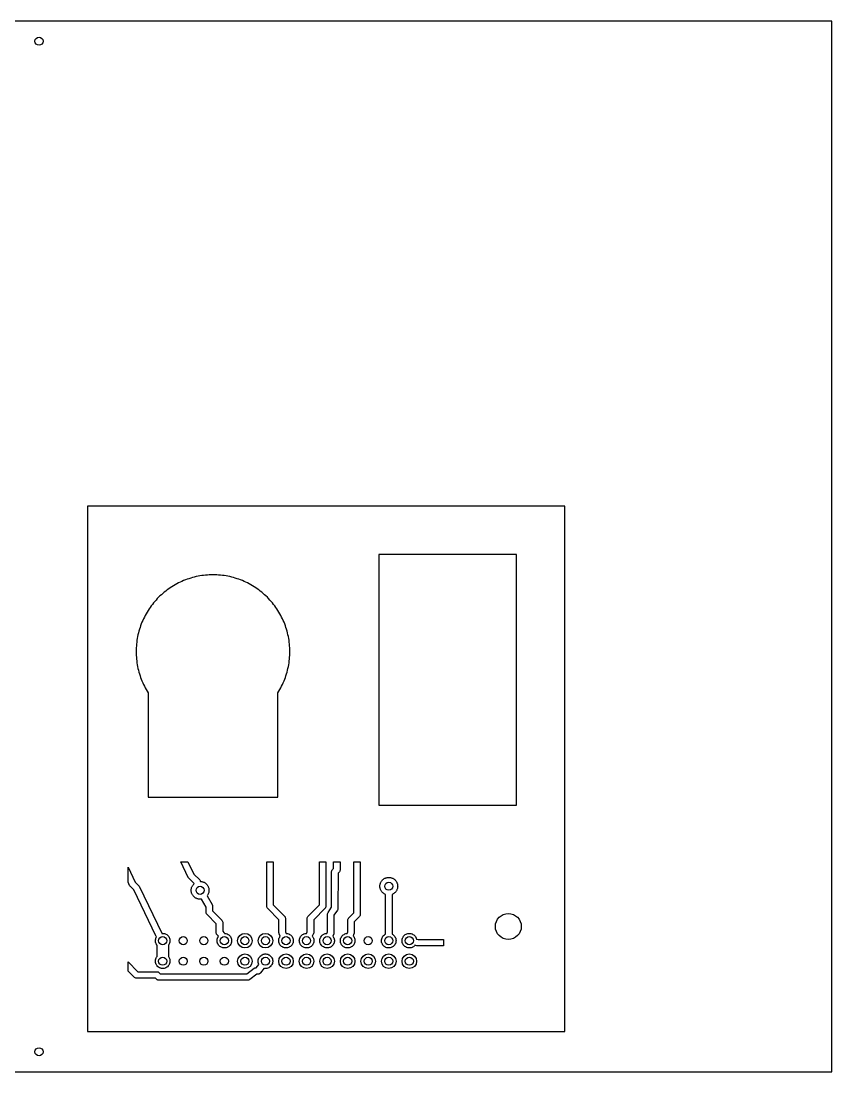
# Model space of a CAD drawing. Header units: millimetres. Extents: x 0 to 250, y 0 to 130.
# Drawn here: x 149.8 to 250, y 0 to 130 of the extents above; entities that cross this region are included whole.
import ezdxf

# ---------------------------------------------------------------- set-up
doc = ezdxf.new("R2010")
doc.units = ezdxf.units.MM
for name, color, linetype in [('0_REF_BLANK_250x130_DO_NOT_CUT', 8, 'Continuous'), ('C1_COUPON_ISOLATE_0.4mm_PROFILE_OUTSIDE_0.12deep', 2, 'Continuous'), ('C2_COUPON_DRILL_1.0mm', 1, 'Continuous'), ('C3_COUPON_DRILL_3.2mm', 6, 'Continuous'), ('C4_COUPON_CUTOUTS_PROFILE_INSIDE_THRU', 4, 'Continuous'), ('C5_COUPON_OUTLINE_PROFILE_OUTSIDE_THRU', 3, 'Continuous')]:
    doc.layers.add(name, color=color, linetype=linetype)

msp = doc.modelspace()

# ---------------------------------------------------------------- linework, layer by layer
at = {"layer": '0_REF_BLANK_250x130_DO_NOT_CUT'}
msp.add_lwpolyline([(0, 0), (250, 0), (250, 130), (0, 130)], close=True, dxfattribs=at)
at = {"layer": 'C1_COUPON_ISOLATE_0.4mm_PROFILE_OUTSIDE_0.12deep'}
for points in [[(171.1309, 24.4848), (171.8592, 23.7538), (171.9028, 23.6886), (171.9196, 23.6531), (171.9328, 23.6161), (171.9432, 23.5717), (172.0486, 23.5636), (172.1196, 23.5519), (172.1897, 23.5355), (172.2586, 23.5146), (172.326, 23.4893), (172.3915, 23.4596), (172.455, 23.4256), (172.5161, 23.3876), (172.5746, 23.3457), (172.6303, 23.3), (172.6828, 23.2508), (172.732, 23.1983), (172.7777, 23.1426), (172.8196, 23.0841), (172.8576, 23.023), (172.8916, 22.9595), (172.9213, 22.894), (172.9466, 22.8266), (172.9675, 22.7577), (172.9839, 22.6876), (172.9956, 22.6166), (173.0026, 22.5449), (173.005, 22.473), (173.0026, 22.4011), (172.9956, 22.3294), (172.9839, 22.2584), (172.9675, 22.1883), (172.9466, 22.1194), (172.9213, 22.052), (172.8916, 21.9865), (172.8576, 21.923), (172.8196, 21.8619), (172.765, 21.7879), (173.396, 20.7008), (173.4151, 20.6633), (173.4303, 20.6241), (173.4412, 20.5835), (173.4478, 20.542), (173.45, 20.5), (173.45, 19.9157), (174.5828, 18.7828), (174.6092, 18.7538), (174.6528, 18.6886), (174.6828, 18.6161), (174.6981, 18.5392), (174.7, 18.5), (174.7, 17.4157), (174.8592, 17.2538), (174.9028, 17.1886), (174.9234, 17.1424), (175.0225, 17.1353), (175.0806, 17.1257), (175.1943, 17.0952), (175.2494, 17.0745), (175.355, 17.0224), (175.4529, 16.957), (175.4984, 16.9197), (175.5817, 16.8364), (175.6533, 16.743), (175.7122, 16.6411), (175.7572, 16.5323), (175.7877, 16.4186), (175.7973, 16.3605), (175.8031, 16.3019), (175.8031, 16.1841), (175.7877, 16.0674), (175.7572, 15.9537), (175.7365, 15.8986), (175.6844, 15.793), (175.619, 15.6951), (175.5817, 15.6496), (175.4984, 15.5663), (175.4529, 15.529), (175.405, 15.4947), (175.3031, 15.4358), (175.2494, 15.4115), (175.1379, 15.3737), (175.0806, 15.3603), (174.9639, 15.3449), (174.8461, 15.3449), (174.7875, 15.3507), (174.7294, 15.3603), (174.6157, 15.3908), (174.5069, 15.4358), (174.455, 15.4636), (174.3571, 15.529), (174.3116, 15.5663), (174.2283, 15.6496), (174.191, 15.6951), (174.1256, 15.793), (174.0735, 15.8986), (174.0528, 15.9537), (174.0223, 16.0674), (174.0069, 16.1841), (174.0069, 16.3019), (174.0223, 16.4186), (174.0528, 16.5323), (174.0735, 16.5874), (174.1256, 16.693), (174.1567, 16.743), (174.1921, 16.7922), (173.9908, 16.9962), (173.9472, 17.0614), (173.9304, 17.0969), (173.9077, 17.172), (173.9, 17.25), (173.9, 18.3343), (172.7672, 19.4672), (172.7408, 19.4962), (172.6972, 19.5614), (172.6672, 19.6339), (172.6519, 19.7108), (172.65, 20.3923), (172.0731, 21.3865), (171.9769, 21.3754), (171.905, 21.373), (171.8331, 21.3754), (171.7614, 21.3824), (171.6904, 21.3941), (171.6203, 21.4105), (171.5514, 21.4314), (171.484, 21.4567), (171.4185, 21.4864), (171.355, 21.5204), (171.2939, 21.5584), (171.2354, 21.6003), (171.1797, 21.646), (171.1272, 21.6952), (171.078, 21.7477), (171.0323, 21.8034), (170.9904, 21.8619), (170.9524, 21.923), (170.9184, 21.9865), (170.8887, 22.052), (170.8634, 22.1194), (170.8425, 22.1883), (170.8261, 22.2584), (170.8144, 22.3294), (170.8074, 22.4011), (170.805, 22.473), (170.8074, 22.5449), (170.8144, 22.6166), (170.8261, 22.6876), (170.8425, 22.7577), (170.8634, 22.8266), (170.8887, 22.894), (170.9184, 22.9595), (170.9524, 23.023), (170.9904, 23.0841), (171.0323, 23.1426), (171.078, 23.1983), (171.1272, 23.2508), (171.1822, 23.3021), (170.5172, 23.9672), (170.4873, 24.0006), (170.4613, 24.0372), (170.4396, 24.0765), (169.5135, 26), (170.4014, 26)], [(180.95, 20.6657), (182.3328, 19.2828), (182.3592, 19.2538), (182.4028, 19.1886), (182.4328, 19.1161), (182.4481, 19.0392), (182.45, 19), (182.45, 17.3396), (182.543, 17.1424), (182.6425, 17.1353), (182.7006, 17.1257), (182.8143, 17.0952), (182.8694, 17.0745), (182.975, 17.0224), (183.0729, 16.957), (183.1184, 16.9197), (183.2017, 16.8364), (183.2733, 16.743), (183.3322, 16.6411), (183.3772, 16.5323), (183.4077, 16.4186), (183.4173, 16.3605), (183.4231, 16.3019), (183.4231, 16.1841), (183.4077, 16.0674), (183.3943, 16.0101), (183.3565, 15.8986), (183.3322, 15.8449), (183.2733, 15.743), (183.239, 15.6951), (183.2017, 15.6496), (183.1184, 15.5663), (183.0729, 15.529), (182.975, 15.4636), (182.9231, 15.4358), (182.8143, 15.3908), (182.7006, 15.3603), (182.6425, 15.3507), (182.5839, 15.3449), (182.4661, 15.3449), (182.3494, 15.3603), (182.2357, 15.3908), (182.1806, 15.4115), (182.075, 15.4636), (181.9771, 15.529), (181.9316, 15.5663), (181.8483, 15.6496), (181.811, 15.6951), (181.7767, 15.743), (181.7178, 15.8449), (181.6728, 15.9537), (181.6423, 16.0674), (181.6327, 16.1255), (181.625, 16.243), (181.6327, 16.3605), (181.6557, 16.4759), (181.6935, 16.5874), (181.7456, 16.693), (181.7767, 16.743), (181.8194, 16.8012), (181.6882, 17.0794), (181.6717, 17.1202), (181.6597, 17.1626), (181.6524, 17.206), (181.65, 17.25), (181.65, 18.8343), (180.2672, 20.2172), (180.2408, 20.2462), (180.1972, 20.3114), (180.1672, 20.3839), (180.1519, 20.4608), (180.15, 20.5), (180.15, 26), (180.95, 26)], [(187.45, 20.5), (187.4423, 20.422), (187.4196, 20.3469), (187.4028, 20.3114), (187.3592, 20.2462), (185.95, 18.8343), (185.9484, 17.2141), (185.9436, 17.1786), (185.9245, 17.1094), (185.7751, 16.7956), (185.8133, 16.743), (185.8444, 16.693), (185.8722, 16.6411), (185.9172, 16.5323), (185.9477, 16.4186), (185.9573, 16.3605), (185.9631, 16.3019), (185.9631, 16.1841), (185.9477, 16.0674), (185.9172, 15.9537), (185.8722, 15.8449), (185.8444, 15.793), (185.779, 15.6951), (185.7417, 15.6496), (185.6584, 15.5663), (185.6129, 15.529), (185.565, 15.4947), (185.4631, 15.4358), (185.4094, 15.4115), (185.2979, 15.3737), (185.2406, 15.3603), (185.1239, 15.3449), (185.0061, 15.3449), (184.9475, 15.3507), (184.8894, 15.3603), (184.7757, 15.3908), (184.6669, 15.4358), (184.615, 15.4636), (184.5171, 15.529), (184.4716, 15.5663), (184.3883, 15.6496), (184.3167, 15.743), (184.2578, 15.8449), (184.2128, 15.9537), (184.1823, 16.0674), (184.1727, 16.1255), (184.165, 16.243), (184.1727, 16.3605), (184.1823, 16.4186), (184.2128, 16.5323), (184.2578, 16.6411), (184.3167, 16.743), (184.351, 16.7909), (184.4286, 16.8794), (184.4716, 16.9197), (184.565, 16.9913), (184.6669, 17.0502), (184.7206, 17.0745), (184.7757, 17.0952), (184.8894, 17.1257), (184.9475, 17.1353), (185.0543, 17.1427), (185.15, 17.3413), (185.15, 19), (185.1577, 19.078), (185.1804, 19.1531), (185.2174, 19.2222), (185.2672, 19.2828), (186.65, 20.6657), (186.65, 26), (187.45, 26)], [(189.2, 26), (189.1981, 24.9608), (189.1828, 24.8839), (189.1696, 24.8469), (189.1326, 24.7778), (189.0828, 24.7172), (188.95, 24.5843), (188.9481, 20.2109), (188.9423, 20.1721), (188.9197, 20.0972), (188.8828, 20.0281), (188.45, 19.3789), (188.45, 17.25), (188.4478, 17.2085), (188.4414, 17.1674), (188.4307, 17.1272), (188.4159, 17.0883), (188.2965, 16.8183), (188.3533, 16.743), (188.4122, 16.6411), (188.4365, 16.5874), (188.4743, 16.4759), (188.4877, 16.4186), (188.5031, 16.3019), (188.5031, 16.1841), (188.4877, 16.0674), (188.4572, 15.9537), (188.4365, 15.8986), (188.4122, 15.8449), (188.3533, 15.743), (188.2817, 15.6496), (188.2414, 15.6066), (188.1984, 15.5663), (188.105, 15.4947), (188.0031, 15.4358), (187.9494, 15.4115), (187.8943, 15.3908), (187.7806, 15.3603), (187.6639, 15.3449), (187.605, 15.343), (187.5461, 15.3449), (187.4294, 15.3603), (187.3157, 15.3908), (187.2606, 15.4115), (187.155, 15.4636), (187.0571, 15.529), (187.0116, 15.5663), (186.9283, 15.6496), (186.891, 15.6951), (186.8567, 15.743), (186.7978, 15.8449), (186.7528, 15.9537), (186.7223, 16.0674), (186.7127, 16.1255), (186.7069, 16.1841), (186.7069, 16.3019), (186.7223, 16.4186), (186.7528, 16.5323), (186.7735, 16.5874), (186.8256, 16.693), (186.891, 16.7909), (186.9283, 16.8364), (187.0116, 16.9197), (187.0571, 16.957), (187.105, 16.9913), (187.2069, 17.0502), (187.2606, 17.0745), (187.3721, 17.1123), (187.4875, 17.1353), (187.5648, 17.1417), (187.65, 17.3344), (187.65, 19.5), (187.6577, 19.5779), (187.6803, 19.6528), (187.7172, 19.7219), (188.15, 20.3711), (188.15, 24.75), (188.1519, 24.7892), (188.1672, 24.8661), (188.1804, 24.9031), (188.2174, 24.9722), (188.2672, 25.0328), (188.4, 25.1657), (188.4, 26)], [(191.7, 19.5), (191.6923, 19.422), (191.6696, 19.3469), (191.6528, 19.3114), (191.6092, 19.2462), (190.95, 18.5843), (190.9482, 17.2118), (190.9337, 17.1368), (190.9211, 17.1007), (190.8169, 16.8415), (190.859, 16.7909), (190.8933, 16.743), (190.9522, 16.6411), (190.9972, 16.5323), (191.0277, 16.4186), (191.0373, 16.3605), (191.045, 16.243), (191.0373, 16.1255), (191.0277, 16.0674), (190.9972, 15.9537), (190.9522, 15.8449), (190.8933, 15.743), (190.859, 15.6951), (190.8217, 15.6496), (190.7384, 15.5663), (190.6929, 15.529), (190.595, 15.4636), (190.5431, 15.4358), (190.4343, 15.3908), (190.3206, 15.3603), (190.2625, 15.3507), (190.2039, 15.3449), (190.0861, 15.3449), (189.9694, 15.3603), (189.9121, 15.3737), (189.8006, 15.4115), (189.7469, 15.4358), (189.645, 15.4947), (189.5971, 15.529), (189.5086, 15.6066), (189.431, 15.6951), (189.3967, 15.743), (189.3378, 15.8449), (189.3135, 15.8986), (189.2757, 16.0101), (189.2623, 16.0674), (189.2469, 16.1841), (189.2469, 16.3019), (189.2623, 16.4186), (189.2757, 16.4759), (189.3135, 16.5874), (189.3656, 16.693), (189.431, 16.7909), (189.4683, 16.8364), (189.5516, 16.9197), (189.5971, 16.957), (189.695, 17.0224), (189.8006, 17.0745), (189.9121, 17.1123), (189.9694, 17.1257), (190.0746, 17.1399), (190.15, 17.3274), (190.15, 18.75), (190.1519, 18.7892), (190.1672, 18.8661), (190.1972, 18.9386), (190.2408, 19.0038), (190.2672, 19.0328), (190.9, 19.6657), (190.9, 26), (191.7, 26)], [(163.8811, 23.4846), (164.3328, 23.0328), (164.363, 22.9991), (164.3891, 22.9622), (164.4109, 22.9226), (167.1609, 17.1726), (167.1761, 17.1361), (167.285, 17.143), (167.3439, 17.1411), (167.4606, 17.1257), (167.5179, 17.1123), (167.6294, 17.0745), (167.6831, 17.0502), (167.785, 16.9913), (167.8784, 16.9197), (167.9617, 16.8364), (167.999, 16.7909), (168.0333, 16.743), (168.0922, 16.6411), (168.1372, 16.5323), (168.1677, 16.4186), (168.1831, 16.3019), (168.1831, 16.1841), (168.1677, 16.0674), (168.1372, 15.9537), (168.0922, 15.8449), (168.0333, 15.743), (167.985, 15.678), (167.985, 14.268), (168.0333, 14.203), (168.0922, 14.1011), (168.1165, 14.0474), (168.1543, 13.9359), (168.1677, 13.8786), (168.1831, 13.7619), (168.1831, 13.6441), (168.1773, 13.5855), (168.1677, 13.5274), (168.1372, 13.4137), (168.0922, 13.3049), (168.0333, 13.203), (167.9617, 13.1096), (167.8784, 13.0263), (167.785, 12.9547), (167.6831, 12.8958), (167.5743, 12.8508), (167.4606, 12.8203), (167.4025, 12.8107), (167.3439, 12.8049), (167.2261, 12.8049), (167.1094, 12.8203), (167.0521, 12.8337), (166.9406, 12.8715), (166.8869, 12.8958), (166.785, 12.9547), (166.7371, 12.989), (166.6916, 13.0263), (166.6083, 13.1096), (166.571, 13.1551), (166.5056, 13.253), (166.4778, 13.3049), (166.4328, 13.4137), (166.4023, 13.5274), (166.3869, 13.6441), (166.3869, 13.7619), (166.4023, 13.8786), (166.4328, 13.9923), (166.4778, 14.1011), (166.5367, 14.203), (166.585, 14.268), (166.585, 15.678), (166.5367, 15.743), (166.5056, 15.793), (166.4778, 15.8449), (166.4328, 15.9537), (166.4023, 16.0674), (166.3927, 16.1255), (166.385, 16.243), (166.3927, 16.3605), (166.4157, 16.4759), (166.4535, 16.5874), (166.4778, 16.6411), (166.5195, 16.7155), (166.4797, 16.7603), (166.4391, 16.8274), (163.7187, 22.5156), (163.2672, 22.9672), (163.2372, 23.0007), (163.2111, 23.0375), (163.1894, 23.0769), (163, 23.4715), (163, 25.3202)], [(194.325, 16.243), (194.3327, 16.3605), (194.3557, 16.4759), (194.3935, 16.5874), (194.4456, 16.693), (194.511, 16.7909), (194.5886, 16.8794), (194.6771, 16.957), (194.725, 16.9913), (194.825, 17.0491), (194.825, 21.9488), (194.7385, 21.9864), (194.675, 22.0204), (194.6139, 22.0584), (194.5554, 22.1003), (194.4997, 22.146), (194.4472, 22.1952), (194.398, 22.2477), (194.3523, 22.3034), (194.3104, 22.3619), (194.2724, 22.423), (194.2384, 22.4865), (194.2087, 22.552), (194.1834, 22.6194), (194.1625, 22.6883), (194.1461, 22.7584), (194.1344, 22.8294), (194.1274, 22.9011), (194.125, 22.973), (194.1274, 23.0449), (194.1344, 23.1166), (194.1461, 23.1876), (194.1625, 23.2577), (194.1834, 23.3266), (194.2087, 23.394), (194.2384, 23.4595), (194.2724, 23.523), (194.3104, 23.5841), (194.3523, 23.6426), (194.398, 23.6983), (194.4472, 23.7508), (194.4997, 23.8), (194.5554, 23.8457), (194.6139, 23.8876), (194.675, 23.9256), (194.7385, 23.9596), (194.804, 23.9893), (194.8714, 24.0146), (194.9403, 24.0355), (195.0104, 24.0519), (195.0814, 24.0636), (195.1531, 24.0706), (195.225, 24.073), (195.2969, 24.0706), (195.3686, 24.0636), (195.4396, 24.0519), (195.5097, 24.0355), (195.5786, 24.0146), (195.646, 23.9893), (195.7115, 23.9596), (195.775, 23.9256), (195.8361, 23.8876), (195.8946, 23.8457), (195.9503, 23.8), (196.0028, 23.7508), (196.052, 23.6983), (196.0977, 23.6426), (196.1396, 23.5841), (196.1776, 23.523), (196.2116, 23.4595), (196.2413, 23.394), (196.2666, 23.3266), (196.2875, 23.2577), (196.3039, 23.1876), (196.3156, 23.1166), (196.3226, 23.0449), (196.325, 22.973), (196.3226, 22.9011), (196.3156, 22.8294), (196.3039, 22.7584), (196.2875, 22.6883), (196.2666, 22.6194), (196.2413, 22.552), (196.2116, 22.4865), (196.1776, 22.423), (196.1396, 22.3619), (196.0977, 22.3034), (196.052, 22.2477), (196.0028, 22.1952), (195.9503, 22.146), (195.8946, 22.1003), (195.8361, 22.0584), (195.775, 22.0204), (195.7115, 21.9864), (195.625, 21.9488), (195.625, 17.0491), (195.725, 16.9913), (195.7729, 16.957), (195.8614, 16.8794), (195.939, 16.7909), (195.9733, 16.743), (196.0322, 16.6411), (196.0772, 16.5323), (196.1077, 16.4186), (196.1173, 16.3605), (196.125, 16.243), (196.1173, 16.1255), (196.1077, 16.0674), (196.0772, 15.9537), (196.0322, 15.8449), (195.9733, 15.743), (195.939, 15.6951), (195.9017, 15.6496), (195.8184, 15.5663), (195.7729, 15.529), (195.675, 15.4636), (195.6231, 15.4358), (195.5143, 15.3908), (195.4006, 15.3603), (195.3425, 15.3507), (195.2839, 15.3449), (195.1661, 15.3449), (195.0494, 15.3603), (194.9921, 15.3737), (194.8806, 15.4115), (194.8269, 15.4358), (194.725, 15.4947), (194.6771, 15.529), (194.6316, 15.5663), (194.5483, 15.6496), (194.511, 15.6951), (194.4456, 15.793), (194.3935, 15.8986), (194.3728, 15.9537), (194.3423, 16.0674), (194.3269, 16.1841)], [(198.8, 15.6), (198.754, 15.6027), (198.7086, 15.6106), (198.4579, 15.6694), (198.4014, 15.6066), (198.3129, 15.529), (198.265, 15.4947), (198.1631, 15.4358), (198.1094, 15.4115), (197.9979, 15.3737), (197.9406, 15.3603), (197.8239, 15.3449), (197.7061, 15.3449), (197.5894, 15.3603), (197.4757, 15.3908), (197.4206, 15.4115), (197.315, 15.4636), (197.2171, 15.529), (197.1716, 15.5663), (197.0883, 15.6496), (197.051, 15.6951), (197.0167, 15.743), (196.9578, 15.8449), (196.9335, 15.8986), (196.8957, 16.0101), (196.8823, 16.0674), (196.8669, 16.1841), (196.8669, 16.3019), (196.8727, 16.3605), (196.8823, 16.4186), (196.9128, 16.5323), (196.9578, 16.6411), (196.9856, 16.693), (197.051, 16.7909), (197.0883, 16.8364), (197.1716, 16.9197), (197.265, 16.9913), (197.3669, 17.0502), (197.4757, 17.0952), (197.5894, 17.1257), (197.7061, 17.1411), (197.8239, 17.1411), (197.9406, 17.1257), (198.0543, 17.0952), (198.1094, 17.0745), (198.215, 17.0224), (198.3129, 16.957), (198.3584, 16.9197), (198.4417, 16.8364), (198.5133, 16.743), (198.5722, 16.6411), (198.5965, 16.5874), (198.6172, 16.5323), (198.6408, 16.4483), (198.8463, 16.4), (202, 16.4), (202, 15.6)], [(164.2157, 12.4), (166.5892, 12.3981), (166.6661, 12.3828), (166.7031, 12.3696), (166.7722, 12.3326), (166.8328, 12.2828), (166.9657, 12.15), (177.6667, 12.15), (178.5904, 12.8407), (178.6562, 12.8733), (178.7269, 12.8933), (178.7633, 12.8983), (178.8543, 12.9), (179.1746, 13.3121), (179.1328, 13.4137), (179.1023, 13.5274), (179.0869, 13.6441), (179.085, 13.703), (179.0869, 13.7619), (179.1023, 13.8786), (179.1328, 13.9923), (179.1778, 14.1011), (179.2367, 14.203), (179.271, 14.2509), (179.3486, 14.3394), (179.4371, 14.417), (179.485, 14.4513), (179.5869, 14.5102), (179.6957, 14.5552), (179.8094, 14.5857), (179.9261, 14.6011), (180.0439, 14.6011), (180.1606, 14.5857), (180.2743, 14.5552), (180.3831, 14.5102), (180.435, 14.4824), (180.5329, 14.417), (180.6214, 14.3394), (180.699, 14.2509), (180.7644, 14.153), (180.7922, 14.1011), (180.8372, 13.9923), (180.8677, 13.8786), (180.8831, 13.7619), (180.8831, 13.6441), (180.8677, 13.5274), (180.8372, 13.4137), (180.7922, 13.3049), (180.7333, 13.203), (180.6617, 13.1096), (180.5784, 13.0263), (180.5329, 12.989), (180.485, 12.9547), (180.3831, 12.8958), (180.2743, 12.8508), (180.1606, 12.8203), (180.0439, 12.8049), (179.985, 12.803), (179.8675, 12.8107), (179.8061, 12.8211), (179.3658, 12.2545), (179.3394, 12.2239), (179.3101, 12.1961), (179.2781, 12.1714), (179.2437, 12.15), (179.2074, 12.1323), (179.1695, 12.1183), (179.1303, 12.1082), (179.0904, 12.102), (179.05, 12.1), (178.9333, 12.1), (178.04, 11.43), (177.9775, 11.3915), (177.9438, 11.3767), (177.8731, 11.3567), (177.8367, 11.3517), (166.8, 11.35), (166.7608, 11.3519), (166.6839, 11.3672), (166.6469, 11.3804), (166.5778, 11.4174), (166.5172, 11.4672), (166.3843, 11.6), (164.05, 11.6), (163.972, 11.6077), (163.8969, 11.6304), (163.8614, 11.6472), (163.7962, 11.6908), (163, 12.4844), (163, 13.6157)]]:
    msp.add_lwpolyline(points, close=True, dxfattribs=at)
for centre, radius in [((152, 127.5), 0.5), ((177.445, 16.243), 0.9), ((179.985, 16.243), 0.9), ((177.445, 13.703), 0.9), ((182.525, 13.703), 0.9), ((185.065, 13.703), 0.9), ((187.605, 13.703), 0.9), ((190.145, 13.703), 0.9), ((192.685, 13.703), 0.9), ((195.225, 13.703), 0.9), ((197.765, 13.703), 0.9), ((152, 2.5), 0.5)]:
    msp.add_circle(centre, radius, dxfattribs=at)
at = {"layer": 'C2_COUPON_DRILL_1.0mm'}
for centre in [(195.225, 22.973), (171.905, 22.473), (167.285, 16.243), (169.825, 16.243), (172.365, 16.243), (174.905, 16.243), (177.445, 16.243), (179.985, 16.243), (182.525, 16.243), (185.065, 16.243), (187.605, 16.243), (190.145, 16.243), (192.685, 16.243), (195.225, 16.243), (197.765, 16.243), (167.285, 13.703), (169.825, 13.703), (172.365, 13.703), (174.905, 13.703), (177.445, 13.703), (179.985, 13.703), (182.525, 13.703), (185.065, 13.703), (187.605, 13.703), (190.145, 13.703), (192.685, 13.703), (195.225, 13.703), (197.765, 13.703)]:
    msp.add_circle(centre, 0.5, dxfattribs=at)
at = {"layer": 'C3_COUPON_DRILL_3.2mm'}
msp.add_circle((210, 18), 1.6, dxfattribs=at)
at = {"layer": 'C4_COUPON_CUTOUTS_PROFILE_INSIDE_THRU'}
for points in [[(194, 64), (194, 33), (211, 33), (211, 64)], [(181.5261, 46.9175), (181.6484, 47.116), (181.7658, 47.3175), (181.8783, 47.5217), (181.9856, 47.7287), (182.0879, 47.9382), (182.185, 48.1502), (182.2769, 48.3645), (182.3634, 48.581), (182.4447, 48.7995), (182.5205, 49.02), (182.5909, 49.2423), (182.6559, 49.4662), (182.7153, 49.6917), (182.7692, 49.9185), (182.8175, 50.1466), (182.8601, 50.3759), (182.8972, 50.6061), (182.9286, 50.8371), (182.9543, 51.0688), (182.9743, 51.3011), (182.9886, 51.5339), (182.9971, 51.7669), (183, 52), (182.9971, 52.2331), (182.9886, 52.4661), (182.9743, 52.6989), (182.9543, 52.9312), (182.9286, 53.1629), (182.8972, 53.3939), (182.8601, 53.6241), (182.8175, 53.8534), (182.7692, 54.0815), (182.7153, 54.3083), (182.6559, 54.5338), (182.5909, 54.7577), (182.5205, 54.98), (182.4447, 55.2005), (182.3634, 55.419), (182.2769, 55.6355), (182.185, 55.8498), (182.0879, 56.0618), (181.9856, 56.2713), (181.8783, 56.4783), (181.7658, 56.6825), (181.6484, 56.884), (181.5261, 57.0825), (181.399, 57.2779), (181.2671, 57.4702), (181.1305, 57.6591), (180.9893, 57.8447), (180.8436, 58.0267), (180.6935, 58.2051), (180.539, 58.3798), (180.3803, 58.5506), (180.2175, 58.7175), (180.0506, 58.8803), (179.8798, 59.039), (179.7051, 59.1935), (179.5267, 59.3436), (179.3447, 59.4893), (179.1591, 59.6305), (178.9702, 59.7671), (178.7779, 59.899), (178.5825, 60.0261), (178.384, 60.1484), (178.1825, 60.2658), (177.9783, 60.3783), (177.7713, 60.4856), (177.5618, 60.5879), (177.3498, 60.685), (177.1355, 60.7769), (176.919, 60.8634), (176.7005, 60.9447), (176.48, 61.0205), (176.2577, 61.0909), (176.0338, 61.1559), (175.8083, 61.2153), (175.5815, 61.2692), (175.3534, 61.3175), (175.1241, 61.3601), (174.8939, 61.3972), (174.6629, 61.4286), (174.4312, 61.4543), (174.1989, 61.4743), (173.9661, 61.4886), (173.7331, 61.4971), (173.5, 61.5), (173.2669, 61.4971), (173.0339, 61.4886), (172.8011, 61.4743), (172.5688, 61.4543), (172.3371, 61.4286), (172.1061, 61.3972), (171.8759, 61.3601), (171.6466, 61.3175), (171.4185, 61.2692), (171.1917, 61.2153), (170.9662, 61.1559), (170.7423, 61.0909), (170.52, 61.0205), (170.2995, 60.9447), (170.081, 60.8634), (169.8645, 60.7769), (169.6502, 60.685), (169.4382, 60.5879), (169.2287, 60.4856), (169.0217, 60.3783), (168.8175, 60.2658), (168.616, 60.1484), (168.4175, 60.0261), (168.2221, 59.899), (168.0298, 59.7671), (167.8409, 59.6305), (167.6553, 59.4893), (167.4733, 59.3436), (167.2949, 59.1935), (167.1202, 59.039), (166.9494, 58.8803), (166.7825, 58.7175), (166.6197, 58.5506), (166.461, 58.3798), (166.3065, 58.2051), (166.1564, 58.0267), (166.0107, 57.8447), (165.8695, 57.6591), (165.7329, 57.4702), (165.601, 57.2779), (165.4739, 57.0825), (165.3516, 56.884), (165.2342, 56.6825), (165.1217, 56.4783), (165.0144, 56.2713), (164.9121, 56.0618), (164.815, 55.8498), (164.7231, 55.6355), (164.6366, 55.419), (164.5553, 55.2005), (164.4795, 54.98), (164.4091, 54.7577), (164.3441, 54.5338), (164.2847, 54.3083), (164.2308, 54.0815), (164.1825, 53.8534), (164.1399, 53.6241), (164.1028, 53.3939), (164.0714, 53.1629), (164.0457, 52.9312), (164.0257, 52.6989), (164.0114, 52.4661), (164.0029, 52.2331), (164, 52), (164.0029, 51.7669), (164.0114, 51.5339), (164.0257, 51.3011), (164.0457, 51.0688), (164.0714, 50.8371), (164.1028, 50.6061), (164.1399, 50.3759), (164.1825, 50.1466), (164.2308, 49.9185), (164.2847, 49.6917), (164.3441, 49.4662), (164.4091, 49.2423), (164.4795, 49.02), (164.5553, 48.7995), (164.6366, 48.581), (164.7231, 48.3645), (164.815, 48.1502), (164.9121, 47.9382), (165.0144, 47.7287), (165.1217, 47.5217), (165.2342, 47.3175), (165.3516, 47.116), (165.4739, 46.9175), (165.5, 46.8774), (165.5, 34), (181.5, 34), (181.5, 46.8774)]]:
    msp.add_lwpolyline(points, close=True, dxfattribs=at)
at = {"layer": 'C5_COUPON_OUTLINE_PROFILE_OUTSIDE_THRU'}
msp.add_lwpolyline([(158, 5), (217, 5), (217, 70), (158, 70)], close=True, dxfattribs=at)

doc.saveas('drawing.dxf')
